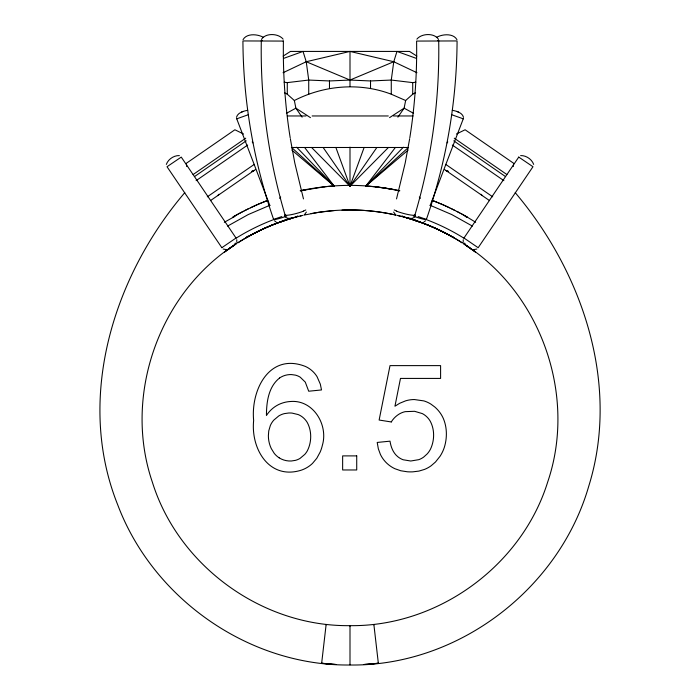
<?xml version="1.0" encoding="UTF-8"?>
<svg xmlns="http://www.w3.org/2000/svg" width="700" height="700" viewBox="0 0 700 700"><rect width="100%" height="100%" fill="white"/><g stroke="black" fill="none" stroke-linecap="round" stroke-linejoin="round"><path stroke-width="1.05" d="M262.141 40.688L261.301 40.696C260.26 99.619 268.363 158.655 285.127 215.154M283.132 41.055L283.404 41.072C282.879 73.404 285.101 105.788 290.185 137.734M415.485 216.326A8.68 6.107 -69.4 0 1 410.944 218.435L408.66 218.05M409.815 137.734C414.899 105.788 417.121 73.404 416.596 41.072L457.074 40.941C456.785 101.509 446.25 161.945 426.475 219.17M236.784 241.719L236.766 239.715M513.336 166.486L513.634 163.275L465.115 129.771L456.426 134.006M321.65 663.267L335.781 664.484L321.65 663.267L321.72 662.725M321.755 662.401L326.043 625.24M326.078 624.925L326.139 624.426M463.234 239.715L463.216 241.719M416.456 58.415L396.97 51.424L393.759 61.731L391.274 80.054L391.274 94.211L405.65 100.511L412.72 94.203L415.529 92.759M409.666 138.731L405.204 163.004L396.524 198.914M236.434 117.372C237.641 112.656 243.451 111.046 247.713 110.303M405.65 100.511L404.11 108.176L397.889 117.154M166.338 164.404C168.096 159.285 173.95 155.321 179.357 155.593M414.873 215.154C431.637 158.655 439.74 99.619 438.699 40.696L437.859 40.688M243.049 39.655C246.741 33.005 257.828 34.064 263.602 37.433M261.433 39.445C265.457 32.725 278.434 33.25 283.115 39.148M323.26 147.656L350 186.244L364.14 147.42M430.124 205.607L463.26 118.825L462.744 118.501M306.381 212.065L304.561 214.576M416.885 39.148C421.566 33.25 434.543 32.725 438.567 39.445M269.876 205.607L236.74 118.825L237.256 118.501M279.65 198.336L280.683 197.041M218.995 194.268L217.674 195.624M447.072 142.914L447.773 141.899M335.86 147.42L350 186.244L376.74 147.656M395.421 147.429L365.662 186.244L408.118 150.097M184.782 192.657C113.19 276.631 75.267 398.746 117.722 504.831C153.195 598.911 249.148 666.155 350 665C457.73 666.47 558.959 589.321 588.744 486.211C620.567 383.994 582.356 272.002 515.218 192.657M247.45 236.714L247.826 236.233L247.214 236.959M403.358 147.21L365.662 186.244L408.284 147.569M350.77 185.465L388.465 147.429M425.539 220.763L423.946 221.961M291.34 218.05L289.109 218.383A8.68 6.107 69.4 0 1 284.506 216.326M279.51 378.044C268.406 386.864 266.455 402.211 266.446 415.485C270.296 409.474 276.246 404.836 283.115 402.815A30.581 30.581 0 0 1 290.308 401.52C313.119 399.394 328.519 424.874 322.359 445.349A39.716 39.716 0 0 1 320.145 452.095L316.794 458.281L312.524 463.374A29.601 29.601 0 0 1 307.352 467.346A30.511 30.511 0 0 1 301.446 470.12C269.465 480.358 250.679 449.137 253.645 420.507C250.67 389.655 269.605 352.415 305.358 366.424A26.582 26.582 0 0 1 311.964 370.676A26.495 26.495 0 0 1 317.039 376.652L320.32 384.134L321.51 389.944L308.709 391.221L305.287 382.121L300.239 377.204A16.66 16.66 0 0 0 295.356 375.121L291.716 374.605A21.604 21.604 0 0 0 289.223 374.631A19.478 19.478 0 0 0 279.51 378.026M246.803 237.318L247.135 237.029L246.505 237.527M436.398 37.433C442.172 34.064 453.259 33.005 456.951 39.655M228.882 248.876L229.39 248.517M234.491 244.939L224.516 252.044L236.259 243.766C159.04 292.784 122.763 395.526 152.346 482.116C178.43 565.976 262.211 626.771 350 625.651C437.789 626.771 521.57 565.976 547.654 482.116C577.211 395.553 541.004 292.731 463.715 243.81L475.484 252.044L465.509 244.939M229.565 248.386L230.134 247.984M297.71 215.933L297.15 216.291M230.527 247.704L234.675 244.869M221.9 247.669L236.023 238.017L181.256 157.089L167.02 166.722L221.856 247.704M193.104 174.554L245.726 138.206M194.495 176.575L246.225 140.849M196.123 180.644L247.678 145.04M207.296 196.822L254.301 164.36M210.472 200.602L255.579 169.444M389.559 117.635L404.11 108.176L413.56 113.304M224.332 222.276L234.868 216.379A6.23 5.031 72.5 0 0 233.065 217.184M283.15 56.096L290.483 51.424L409.517 51.424L416.85 56.096M234.841 243.434L238.017 242.69A230.711 218.356 55.4 0 1 290.57 218.61A9.083 3.447 -86.7 0 0 291.34 218.242L293.449 217.779M227.605 226.082L248.176 214.594L269.859 205.275M246.374 237.615L246.243 237.694A230.457 218.138 55.5 0 1 286.283 219.931L286.956 219.73M305.769 209.965L303.345 211.146M246.286 237.668L248.623 236.346A230.807 218.444 55.4 0 1 286.291 219.949L286.361 219.923M232.907 217.026L243.189 211.365M233.879 216.457L238.131 214.069M286.44 113.304L295.89 108.176L310.441 117.635M239.155 213.509L248.316 208.793M476.849 249.043L472.938 249.743M244.23 210.831L255.237 205.572M296.476 216.668L293.632 217.726L295.155 217.306M283.062 220.876L281.418 221.69L283.938 220.815M283.054 72.721L306.241 61.731L350 51.424L393.759 61.731L416.946 72.721M250.39 207.804L254.03 206.115M254.555 205.879L256.655 204.942M255.605 205.406L256.13 205.17M284.471 92.759L287.28 94.203L294.35 100.511C324.135 85.225 359.809 82.259 391.274 94.211M256.55 204.986L259.289 203.805M257.18 204.715L258.23 204.26M241.605 112.07L243.119 111.431M258.527 204.129L259.849 203.569M393.759 61.731L350 80.054L329.473 80.955L308.726 80.054L287.28 82.618L284.174 82.206M259.822 203.586L263.839 201.933M260.348 203.359L261.94 202.702M283.211 220.815L284.839 220.168M285.6 220.176L288.094 219.117L287.332 219.293M263.007 202.265L265.851 201.136M248.561 114.625L236.74 118.825M264.075 201.836L266.516 200.874M253.032 171.036L254.056 170.494A4.918 4.918 0 0 1 251.886 171.325L251.729 171.343M285.451 215.171L284.672 215.469M266.21 200.996L267.82 200.384M266.744 200.795L267.286 200.585M281.864 216.545L275.205 218.864M285.18 220.045L286.869 219.441M283.544 58.415L303.03 51.424L306.241 61.731L308.726 80.054L308.726 94.211M294.945 217.306L296.415 216.965M463.26 118.825L451.439 114.625M280.368 221.952L280.096 222.049M279.983 222.093L280.735 221.821M280.236 221.996L281.82 221.445M281.776 221.454L282.476 221.209M283.255 220.946L284.436 220.553M273.525 219.17C253.75 161.945 243.215 101.509 242.926 40.941L283.404 41.072M284.401 220.561L285.749 220.124M285.679 220.141L286.571 219.852M286.921 219.748L288.085 219.371M287.989 219.406L288.838 219.144M289.678 218.89L290.15 218.741M289.975 218.794L290.579 218.619A9.065 3.421 -86.1 0 0 291.287 218.207L291.392 218.242M290.325 218.689L291.34 218.391M252.639 171.168L251.895 171.325M291.007 218.487L291.594 218.312M291.174 218.435L292.162 218.146M291.979 218.199L292.539 218.041M292.303 218.111L292.828 217.963M292.486 218.059L293.291 217.822M295.26 217.28L296.669 216.895M296.87 216.843L297.859 216.589M297.692 216.633L298.655 216.379M297.938 216.562L298.498 216.423M298.891 216.317L301.534 215.67M300.213 215.994L300.974 215.801M302.785 215.373L301.324 215.722M300.265 190.785C332.902 183.584 367.098 183.584 399.735 190.785M303.922 215.11L318.902 212.284L334.294 210.534M307.178 189.359L300.352 190.768L324.721 186.751M285.854 220.045L285.547 220.097M311.098 213.614C339.132 208.285 368.252 208.793 396.078 215.11M227.062 249.743L223.151 249.043M306.241 61.731L350 80.054L370.527 80.955L391.274 80.054L412.72 82.618L415.826 82.206M520.642 155.593C526.05 155.321 531.904 159.285 533.663 164.404M378.35 663.267L364.219 664.484L378.35 663.267L378.28 662.725M465.159 243.434L462.026 242.716A230.711 218.356 -55.4 0 0 409.43 218.61A9.083 3.447 86.7 0 1 408.66 218.242L407.076 217.919M438.699 40.696L438.13 40.722M324.599 186.76L333.358 185.964M342.011 210.096C360.08 209.423 378.227 211.102 395.868 215.066M287.507 115.964L306.014 115.964M312.139 115.964L388.29 115.964M393.47 115.964L413.053 115.964M291.392 147.49L408.389 147.49M261.87 40.722L261.301 40.696M414.724 220.124C412.16 219.441 421.627 222.968 416.938 220.876M448.271 171.343L447.361 171.168M366.642 185.964L384.239 187.906L399.691 190.776M448.105 171.325L448.166 171.334A4.918 4.918 0 0 1 445.944 170.494L446.967 171.036M375.664 186.795L393.4 189.464M452.287 110.303C456.549 111.046 462.359 112.656 463.566 117.372M391.291 421.96L379.129 420.035L390.014 365.619L440.598 365.619L440.598 378.42L400.479 378.42L394.949 406.219L399.63 403.305L405.65 400.829A30.406 30.406 0 0 1 414.374 399.543L423.885 400.908A29.129 29.129 0 0 1 430.902 404.11L434.717 406.936A34.895 34.895 0 0 1 438.217 410.428L439.267 411.705A31.701 31.701 0 0 1 443.424 418.705C447.195 427.761 447.213 438.183 444.29 447.475A37.494 37.494 0 0 1 440.037 456.286L435.479 462.009L431.113 465.789A30.861 30.861 0 0 1 424.498 469.42L418.933 471.091L412.851 471.844A46.97 46.97 0 0 1 407.234 471.765L400.776 470.759L394.975 468.746A29.899 29.899 0 0 1 387.485 463.829A31.194 31.194 0 0 1 385.359 461.738A29.706 29.706 0 0 1 380.415 454.457L378.332 448.779L377.213 442.444L390.014 441.166C390.889 446.924 393.085 452.847 397.714 456.636A18.384 18.384 0 0 0 403.191 459.769L410.751 461.011L418.836 459.655A20.081 20.081 0 0 0 423.754 457.021L427.175 453.915A22.986 22.986 0 0 0 430.535 449.032C434.604 440.37 434.805 429.502 430.141 421.033A20.265 20.265 0 0 0 426.711 416.736A19.145 19.145 0 0 0 422.293 413.586L414.584 411.303L405.248 411.652A20.046 20.046 0 0 0 399.14 414.085A23.354 23.354 0 0 0 391.274 421.942M407.75 218.076L406.928 217.884M424.795 218.864L418.136 216.545M398.326 215.635L397.215 215.373M397.626 215.469L401.109 216.317M398.755 215.74L399.971 216.037M407.12 217.928L403.524 216.668M400.873 216.265L401.581 216.44M401.188 216.344L402.062 216.562M401.502 216.423L402.308 216.633M402.141 216.589L403.13 216.843M403.331 216.895L404.74 217.28M403.839 217.035L404.425 217.192M406.621 217.796L404.845 217.306M404.346 217.175L405.055 217.306M406.578 217.787L406.017 217.63M407.461 218.041L408.257 218.269M408.406 218.312L409.019 218.496M408.59 218.365L409.229 218.558M408.66 218.173L408.713 218.207A9.065 3.421 86.1 0 0 409.421 218.619L409.946 218.768M409.727 218.706L410.314 218.89M410.156 218.838L411.267 219.179M411.171 219.144L411.696 219.31M412.668 219.293L411.933 219.135L415.205 220.43M411.434 219.231L411.976 219.398M411.906 219.371L412.606 219.59M412.493 219.564L412.991 219.721M412.842 219.669L413.28 219.809M413.236 219.8L413.814 219.975A230.457 218.138 -55.5 0 1 453.758 237.694L453.075 237.221M413.429 219.852L413.814 219.975A230.807 218.444 -55.4 0 1 451.377 236.346L453.714 237.668M415.118 220.404L416.614 220.903M413.131 219.441L414.82 220.045M416.412 220.832L416.946 221.016M416.745 220.946L417.594 221.235M418.092 221.41L419.178 221.786M418.95 221.707L420.192 222.145L419.265 221.821M430.141 205.275L451.824 214.594L472.395 226.082M433.256 200.795L432.18 200.384L433.79 200.996M415.161 220.168L416.789 220.815M433.484 200.874L434.324 201.206M434.149 201.136L435.925 201.836M415.336 215.469L414.558 215.171M434.822 201.399L436.459 202.055M436.161 201.933L436.993 202.265M436.826 202.204L440.808 203.849M438.06 202.702L440.178 203.586M396.655 211.146L394.231 209.965M440.711 203.805L443.45 204.986M456.89 111.422L458.395 112.07M441.236 204.032L442.82 204.715M443.345 204.942L445.445 205.879M443.87 205.17L444.92 205.643M445.419 205.861L454.764 210.324M445.97 206.115L449.61 207.804M450.625 208.285L460.863 213.518M243.574 134.006L234.885 129.771L186.366 163.275L186.664 166.486M460.845 213.509L467.093 217.026L465.185 216.388A6.23 5.031 -72.5 0 1 466.935 217.184M456.811 211.365L459.856 212.975M461.869 214.069L466.121 216.457M466.926 216.921L475.668 222.276M402.85 216.291L402.29 215.933M276.054 221.961L274.461 220.763M461.983 242.69L462.026 242.716A230.729 218.365 -55.4 0 0 409.421 218.619M465.343 244.877L469.735 247.896M454.274 138.206L506.896 174.554M453.775 140.849L505.505 176.575M452.323 145.04L503.877 180.644M445.699 164.36L492.704 196.822M444.421 169.444L489.528 200.602M482.326 195.624L481.005 194.268M470.61 248.517L471.222 248.946M291.882 150.097L334.338 186.244L304.579 147.429M395.439 214.576L393.619 212.065M291.716 147.569L334.338 186.244L296.642 147.21M452.786 236.959L452.55 236.714M419.317 197.041L420.35 198.336M311.535 147.429L349.23 185.465M302.111 117.154L295.89 108.176L294.35 100.511M252.227 141.899L252.928 142.914M303.476 198.914L294.796 163.004L290.334 138.731M373.861 624.426L373.922 624.925M373.957 625.24L378.245 662.401M412.72 82.618L412.72 94.203M370.527 80.955L370.527 88.419M350 51.424L350 86.468M350 147.123L350 186.244M350 625.8L350 626.299M350 626.622L350 664.02M350 664.352L350 664.851M329.473 80.955L329.473 88.419M287.28 82.618L287.28 94.203M425.486 219.284A234.99 222.924 -55.3 0 1 464.38 238.473M238.026 242.699A230.729 218.365 55.4 0 1 290.579 218.619M235.62 238.473A234.99 222.924 55.3 0 1 274.514 219.284M426.134 218.54A11.541 1.409 19.4 0 1 426.23 219.293M426.484 219.38A11.086 1.356 19.5 0 1 413.324 216.046M414.767 214.629A11.121 1.479 15 0 1 408.905 214.699A11.121 1.479 15 0 1 396.428 211.12M303.572 211.12A11.121 1.479 -15 0 1 291.095 214.699A11.121 1.479 -15 0 1 285.233 214.629M273.77 219.293A11.541 1.409 -19.4 0 1 273.866 218.54M286.676 216.046A11.086 1.356 -19.5 0 1 273.516 219.38M279.169 457.852A20.711 20.711 0 0 0 291.34 460.994L295.409 460.364A17.815 17.815 0 0 0 299.994 458.43L304.78 454.405A20.825 20.825 0 0 0 307.335 450.809C311.719 442.234 311.911 431.261 307.379 422.704A19.714 19.714 0 0 0 305.55 420.079A20.265 20.265 0 0 0 303.354 417.804L302.566 417.139A18.384 18.384 0 0 0 298.191 414.566L292.031 413.088A25.891 25.891 0 0 0 288.654 413.017L284.436 413.604A19.863 19.863 0 0 0 278.749 415.957L273.84 420.079A20.457 20.457 0 0 0 270.34 425.521L268.756 430.894L268.371 435.741A29.768 29.768 0 0 0 271.259 448.525L274.199 453.302A20.142 20.142 0 0 0 279.186 457.826M518.744 157.089L463.969 238.017L478.161 247.713L532.98 166.722L518.744 157.089M356.72 455.892L342.641 455.892L342.641 469.971L356.72 469.971L356.72 455.892"/></g></svg>
